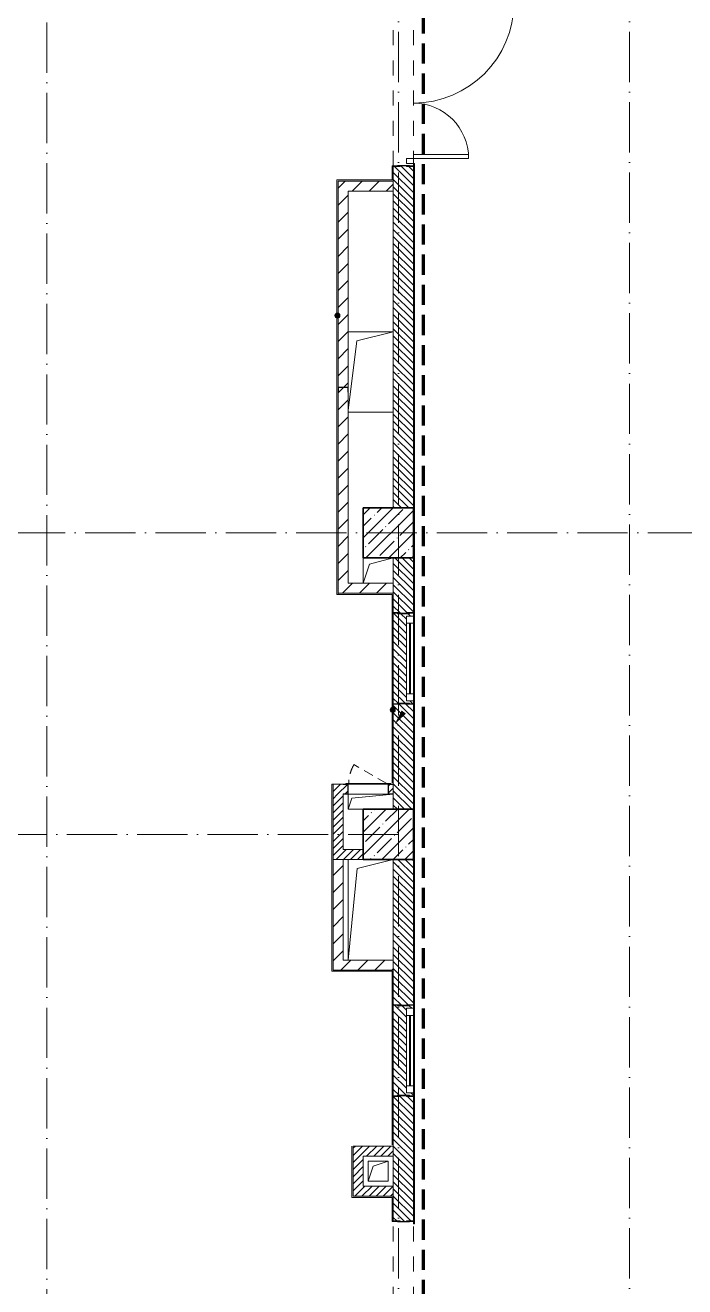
# Model space of a CAD drawing. Header units: millimetres. Extents: x -12989 to 629078, y -109036 to 555275.
# Drawn here: x -5985 to 582, y -85415 to -72865 of the extents above; entities that cross this region are included whole.
import ezdxf

# ---------------------------------------------------------------- set-up
doc = ezdxf.new("R2010")
doc.units = ezdxf.units.MM
for name, pattern in [('200_ШТРИХ_ш1п0_6_', [160, 100, -60]), ('50_200_ШТРИХ_1Т_ш5_п1_п1_', [700, 500, -100, 0, -100]), ('Штрих короткий', [300, 150, -150]), ('Штриховая _2 мм - 1 мм_', [300, 200, -100])]:
    doc.linetypes.add(name, pattern=pattern)
for name, color, linetype, lineweight in [('4 -стяжа', 7, 'Continuous', 30), ('Двери', 7, 'Continuous', 9), ('Каркас_Импост', 7, 'Continuous', 13), ('Каркас_Импост-1', 7, 'Continuous', 9), ('Марки стен', 7, 'Continuous', 9), ('Несущие колонны', 7, 'Continuous', 9), ('Несущие колонны-1', 7, 'Continuous', 35), ('Обобщенные модели', 7, 'Continuous', 9), ('Окна', 7, 'Continuous', 9), ('Оси-2', 7, '50_200_ШТРИХ_1Т_ш5_п1_п1_', 9), ('Остекление-1', 7, 'Continuous', 9), ('Открывание в плане-2', 7, '200_ШТРИХ_ш1п0_6_', 9), ('Перемычка-1', 7, 'Штрих короткий', 9), ('Стены', 7, 'Continuous', 9), ('Стены-1', 7, 'Continuous', 13), ('Текстовые примечания', 7, 'Continuous', 9), ('Штриховка разреза-1', 7, 'Continuous', 9), ('Элементы узлов', 7, 'Continuous', 9)]:
    doc.layers.add(name, color=color, linetype=linetype, lineweight=lineweight)
doc.layers.add('СТ-1_1', color=7, linetype='Штриховая _2 мм - 1 мм_', lineweight=90, true_color=0x888888)
doc.layers.get('4 -стяжа').off()
pattern_1 = [(45, (0, 0), (-35.35534, 35.35534), [])]
pattern_2 = [(45, (0, 0), (-84.8528, 84.8528), [])]
pattern_3 = [(135, (0, 0), (-35.35534, -35.35534), [])]

# ---------------------------------------------------------------- blocks, each defined once
blk = doc.blocks.new('ось2эт')
at = {"layer": 'Оси-2'}
for p, q in [((-5770.1, -54635.1), (-5770.1, -108435.9)), ((-2270.1, -108435.9), (-2270.1, -54635.1)), ((29.9, -108435.9), (29.9, -54635.1)), ((-12388.8, -77915.3), (18329.9, -77915.3)), ((-2270.1, -80915.3), (-12388.8, -80915.3))]:
    blk.add_line(p, q, dxfattribs=at)
blk = doc.blocks.new('BSC_Колонна _Прямоугольная - 500х500-V38-АИ2_02_План отделки стен 2-го этажа _Часть 2_')
at = {"layer": 'Несущие колонны'}
h = blk.add_hatch(dxfattribs=at)
h.set_pattern_fill('FP_46', color=256, style=0, pattern_type=2)
h.set_pattern_definition([(45, (-7700, -28300), (-114.04925, 114.04925), []), (45, (-7585.95, -28300), (-114.04925, 114.04925), [201.613, -40.323, 3.353, -36.97])])
h.paths.add_polyline_path([(-250, -250), (250, -250), (250, 250), (-250, 250)], flags=0)
at = {"layer": 'Несущие колонны-1'}
for p, q in [((250, 250), (-250, 250)), ((-250, 250), (-250, -250)), ((250, -250), (250, 250)), ((-250, -250), (250, -250))]:
    blk.add_line(p, q, dxfattribs=at)
blk = doc.blocks.new('BSC_Колонна _Прямоугольная - 500х500-V45-АИ2_02_План отделки стен 2-го этажа _Часть 2_')
at = {"layer": 'Несущие колонны'}
h = blk.add_hatch(dxfattribs=at)
h.set_pattern_fill('FP_53', color=256, style=0, pattern_type=2)
h.set_pattern_definition([(45, (-7700, -25300), (-114.0493, 114.0493), []), (45, (-7585.95, -25300), (-114.0493, 114.0493), [201.613, -40.323, 3.353, -36.97])])
h.paths.add_polyline_path([(-250, -250), (250, -250), (250, 250), (-250, 250), (-250, 142)], flags=0)
at = {"layer": 'Несущие колонны-1'}
for p, q in [((250, 250), (-250, 250)), ((-250, 250), (-250, -250)), ((250, -250), (250, 250)), ((-250, -250), (250, -250))]:
    blk.add_line(p, q, dxfattribs=at)
blk = doc.blocks.new('Проем_Дверь_Прямоугольный - 1700х2400h_дверные проемы-28445702-АИ2_02_План отделки стен 2-го этажа _Часть 2_')
at = {"layer": 'Перемычка-1'}
for p, q in [((850, 100), (-850, 100)), ((850, -100), (-850, -100))]:
    blk.add_line(p, q, dxfattribs=at)
blk = doc.blocks.new('Проем_Дверь_Прямоугольный - 1700х2400h_дверные проемы-28448549-АИ2_02_План отделки стен 2-го этажа _Часть 2_')
at = {"layer": 'Перемычка-1'}
for p, q in [((850, 100), (-850, 100)), ((850, -100), (-850, -100))]:
    blk.add_line(p, q, dxfattribs=at)
blk = doc.blocks.new('120_Окно_СКБ_1Ст - 120_Окно_СКБ_1Ст_классы 900x800_E30-28357655-АИ2_02_План отделки стен 2-го этажа _Часть 2_')
at = {"layer": 'Каркас_Импост'}
for p, q in [((-420, 30), (-420, 100)), ((-420, 100), (-350, 100)), ((-350, 30), (-420, 30)), ((-350, 100), (-350, 30)), ((350, 30), (350, 100)), ((350, 100), (420, 100)), ((420, 30), (350, 30)), ((420, 100), (420, 30))]:
    blk.add_line(p, q, dxfattribs=at)
at = {"layer": 'Каркас_Импост-1'}
for p, q in [((420, 100), (-420, 100)), ((-420, 30), (420, 30))]:
    blk.add_line(p, q, dxfattribs=at)
at = {"layer": 'Остекление-1'}
for p, q in [((350, 70), (-350, 70)), ((350, 60), (-350, 60))]:
    blk.add_line(p, q, dxfattribs=at)
blk = doc.blocks.new('Дверь_Витражная_СКБ_2Ст2 - ДВВ_ДАО_СОШ_Классы-V178-АИ2_02_План отделки стен 2-го этажа _Часть 2_')
at = {"layer": 'Двери'}
for p, q in [((-775, 1035), (-775, 35)), ((775, 585), (775, 35))]:
    blk.add_line(p, q, dxfattribs=at)
for centre, radius, start, end in [((-775, 35), 1000, 360, 90), ((775, 35), 550, 90, 180)]:
    blk.add_arc(centre, radius, start, end, dxfattribs=at)
at = {"layer": 'Элементы узлов'}
for p, q in [((-713, 1035), (-753, 1035)), ((-753, 1035), (-753, 35)), ((-713, 35), (-713, 1035)), ((775, 585), (735, 585)), ((735, 585), (735, 35)), ((775, 35), (775, 585)), ((-825, 35), (-825, -35)), ((-775, 35), (-825, 35)), ((-775, 35), (-825, 35)), ((-825, 35), (-825, -35)), ((-775, -35), (-775, 35)), ((-775, -35), (-775, 35)), ((-753, 35), (-713, 35)), ((735, 35), (775, 35)), ((775, -35), (775, 35)), ((775, 35), (825, 35)), ((775, 35), (775, -35)), ((825, 35), (775, 35)), ((825, 35), (825, -35)), ((825, -35), (825, 35)), ((-825, -35), (-775, -35)), ((-825, -35), (-775, -35)), ((825, -35), (775, -35)), ((775, -35), (825, -35))]:
    blk.add_line(p, q, dxfattribs=at)
blk = doc.blocks.new('154_Стойка_СКБ_Уголок - СМ-2480_200-28346303-АИ2_02_План отделки стен 2-го этажа _Часть 2_')
at = {"layer": 'Обобщенные модели'}
for p, q in [((125, 156), (125, 81)), ((200, 156), (125, 156)), ((131, 81), (131, 150)), ((131, 150), (200, 150)), ((200, 150), (200, 156)), ((125, 81), (131, 81)), ((131, 19), (125, 19)), ((125, 19), (125, -56)), ((131, -50), (131, 19)), ((125, -56), (200, -56)), ((200, -50), (131, -50)), ((200, -56), (200, -50))]:
    blk.add_line(p, q, dxfattribs=at)
blk = doc.blocks.new('Стойка_Влож_Полоса боковая - Полоса-28213942-АИ2_02_План отделки стен 2-го этажа _Часть 2_')
at = {"layer": 'Обобщенные модели'}
for p, q in [((-5, 60), (0, 60)), ((-5, -60), (-5, 60)), ((0, 31), (0, -31)), ((0, -60), (-5, -60))]:
    blk.add_line(p, q, dxfattribs=at)
blk = doc.blocks.new('154_Фахверк_СКБ_Швеллер - Тип_100_3960-28318856-АИ2_02_План отделки стен 2-го этажа _Часть 2_')
at = {"layer": 'Обобщенные модели'}
for p, q in [((175, 50), (125, 50)), ((125, 50), (125, -50)), ((128, 47), (175, 47)), ((128, -47), (128, 47)), ((175, 47), (175, 50)), ((125, -50), (175, -50)), ((175, -47), (128, -47)), ((175, -50), (175, -47))]:
    blk.add_line(p, q, dxfattribs=at)
blk = doc.blocks.new('AR_Отверстие Ниша - Лючок-32403584-АИ2_02_План отделки стен 2-го этажа _Часть 2_')
at = {"layer": 'Окна'}
for p, q in [((-200, 50), (200, 50)), ((200, -50), (-200, -50))]:
    blk.add_line(p, q, dxfattribs=at)
blk = doc.blocks.new('Л_Общий_Лючок - Лючок-29684007-АИ2_02_План отделки стен 2-го этажа _Часть 2_')
at = {"layer": 'Окна'}
for p, q in [((-24, 0), (-24, -6)), ((424, 0), (424, -6)), ((-24, -6), (424, -6))]:
    blk.add_line(p, q, dxfattribs=at)
at = {"layer": 'Открывание в плане-2'}
blk.add_line((16, -6), (342, -194), dxfattribs=at)
blk.add_arc((6, 0), 388, 330, 359.1095, dxfattribs=at)
blk = doc.blocks.new('154_Фахверк_СКБ_Швеллер - Тип_100_3960_зеркало-29769493-АИ2_02_План отделки стен 2-го этажа _Часть 2_')
at = {"layer": 'Обобщенные модели'}
for p, q in [((175, 50), (125, 50)), ((125, 50), (125, -50)), ((128, 47), (175, 47)), ((128, -47), (128, 47)), ((175, 47), (175, 50)), ((125, -50), (175, -50)), ((175, -47), (128, -47)), ((175, -50), (175, -47))]:
    blk.add_line(p, q, dxfattribs=at)
blk = doc.blocks.new('AR_Отверстие прямоугольное _в плите_ - AR_Отверстие прямоугольное _в плите_-V193-АИ2_02_План отделки стен 2-го этажа _Часть 2_')
at = {"layer": 'Обобщенные модели'}
for p, q in [((100, 100), (-100, 100)), ((-100, 100), (-100, -100)), ((-100, -100), (-50, 50)), ((-50, 50), (100, 100)), ((100, -100), (100, 100)), ((-100, -100), (100, -100))]:
    blk.add_line(p, q, dxfattribs=at)
blk = doc.blocks.new('AR_Отверстие прямоугольное _в плите_ - AR_Отверстие прямоугольное _в плите_-30459275-АИ2_02_План отделки стен 2-го этажа _Часть 2_')
at = {"layer": 'Обобщенные модели'}
for p, q in [((-225, 75), (-225, -75)), ((-225, -75), (-188, 37)), ((-188, 37), (225, 75)), ((-225, -75), (-75, -75))]:
    blk.add_line(p, q, dxfattribs=at)
blk = doc.blocks.new('AR_Отверстие прямоугольное _в плите_ - AR_Отверстие прямоугольное _в плите_-30552560-АИ2_02_План отделки стен 2-го этажа _Часть 2_')
at = {"layer": 'Обобщенные модели'}
for p, q in [((-225, 500), (-225, -500)), ((-225, -500), (-135, 410)), ((-135, 410), (225, 500))]:
    blk.add_line(p, q, dxfattribs=at)
blk = doc.blocks.new('AR_Отверстие прямоугольное _в плите_ - AR_Отверстие прямоугольное _в плите_-30552862-АИ2_02_План отделки стен 2-го этажа _Часть 2_')
at = {"layer": 'Обобщенные модели'}
for p, q in [((225, 400), (-223, 400)), ((-135, 310), (225, 400)), ((225, -400), (225, 400)), ((-223, -382), (-135, 310)), ((-223, -400), (225, -400))]:
    blk.add_line(p, q, dxfattribs=at)
blk = doc.blocks.new('AR_Отверстие прямоугольное _в плите_ - AR_Отверстие прямоугольное _в плите_-V234-АИ2_02_План отделки стен 2-го этажа _Часть 2_')
at = {"layer": 'Обобщенные модели'}
for p, q in [((-150, 125), (-150, -125)), ((-150, -125), (-88, 63)), ((-88, 63), (150, 125))]:
    blk.add_line(p, q, dxfattribs=at)
blk = doc.blocks.new('0125-Р-ОО-Ш2-АР-о_23_10_2024_rvt-1-АИ2_02_План отделки стен 2-го этажа _Часть 2_')
at = {"layer": 'Штриховка разреза-1'}
h = blk.add_hatch(dxfattribs=at)
h.set_pattern_fill('FP_2', color=256, style=0, pattern_type=2)
h.set_pattern_definition(pattern_3)
h.paths.add_polyline_path([(7950, 28550), (7950, 31944), (7881, 31944), (7881, 31950), (7819, 31950), (7819, 31944), (7750, 31944), (7750, 28550)], flags=0)
h.paths.add_polyline_path([(7881, 33650), (7881, 33656), (7950, 33656), (7950, 34050), (7750, 34050), (7750, 33656), (7819, 33656), (7819, 33650)], flags=0)
h = blk.add_hatch(dxfattribs=at)
h.set_pattern_fill('FP_3', color=256, style=0, pattern_type=2)
h.set_pattern_definition(pattern_2)
h.paths.add_polyline_path([(7200, 27700), (7300, 27700), (7300, 29700), (7297, 29700), (7297, 29747), (7203, 29747), (7203, 29700), (7200, 29700)], flags=0)
h.paths.add_polyline_path([(7300, 29750), (7300, 31800), (7200, 31800), (7200, 29750), (7297, 29750)], flags=0)
h = blk.add_hatch(dxfattribs=at)
h.set_pattern_fill('FP_3', color=256, style=0, pattern_type=2)
h.set_pattern_definition(pattern_2)
h.paths.add_polyline_path([(7750, 31700), (7750, 31800), (7300, 31800), (7300, 31700)], flags=0)
h = blk.add_hatch(dxfattribs=at)
h.set_pattern_fill('FP_2', color=256, style=0, pattern_type=2)
h.set_pattern_definition(pattern_3)
h.paths.add_polyline_path([(7750, 25550), (7950, 25550), (7950, 26594), (7881, 26594), (7880, 26600), (7819, 26600), (7819, 26594), (7750, 26594), (7750, 25700)], flags=0)
h.paths.add_polyline_path([(7910, 26600), (7950, 26600), (7950, 26630), (7880, 26630), (7880, 27470), (7950, 27470), (7950, 27500), (7910, 27500), (7910, 27495), (7790, 27495), (7790, 27500), (7750, 27500), (7750, 26600), (7790, 26600), (7790, 26605), (7910, 26605)], flags=0)
h.paths.add_polyline_path([(7880, 27500), (7881, 27500), (7881, 27506), (7950, 27506), (7950, 28050), (7750, 28050), (7750, 27506), (7819, 27506), (7819, 27500)], flags=0)
h = blk.add_hatch(dxfattribs=at)
h.set_pattern_fill('FP_3', color=256, style=0, pattern_type=2)
h.set_pattern_definition(pattern_2)
h.paths.add_polyline_path([(7750, 27700), (7750, 27800), (7300, 27800), (7300, 27700)], flags=0)
h = blk.add_hatch(dxfattribs=at)
h.set_pattern_fill('FP_92', color=256, style=0, pattern_type=2)
h.set_pattern_definition(pattern_1)
h.paths.add_polyline_path([(7150, 25700), (7250, 25700), (7250, 25703), (7297, 25703), (7297, 25797), (7250, 25797), (7250, 25800), (7150, 25800), (7150, 25703)], flags=0)
h.paths.add_polyline_path([(7749, 25703), (7750, 25703), (7750, 25797), (7703, 25797), (7703, 25703)], flags=0)
h = blk.add_hatch(dxfattribs=at)
h.set_pattern_fill('FP_92', color=256, style=0, pattern_type=2)
h.set_pattern_definition(pattern_1)
h.paths.add_polyline_path([(7150, 25150), (7250, 25150), (7250, 25700), (7150, 25700), (7150, 25442)], flags=0)
h = blk.add_hatch(dxfattribs=at)
h.set_pattern_fill('FP_92', color=256, style=0, pattern_type=2)
h.set_pattern_definition(pattern_1)
h.paths.add_polyline_path([(7450, 25050), (7450, 25150), (7150, 25150), (7150, 25050)], flags=0)
h = blk.add_hatch(dxfattribs=at)
h.set_pattern_fill('FP_3', color=256, style=0, pattern_type=2)
h.set_pattern_definition(pattern_2)
h.paths.add_polyline_path([(7150, 23950), (7250, 23950), (7250, 25050), (7150, 25050)], flags=0)
h = blk.add_hatch(dxfattribs=at)
h.set_pattern_fill('FP_2', color=256, style=0, pattern_type=2)
h.set_pattern_definition(pattern_3)
h.paths.add_polyline_path([(7756, 19550), (7950, 19550), (7950, 19744), (7881, 19744), (7881, 19750), (7819, 19750), (7819, 19744), (7750, 19744), (7750, 19550)], flags=0)
h.paths.add_polyline_path([(7881, 21450), (7881, 21456), (7950, 21456), (7950, 22694), (7881, 22694), (7880, 22700), (7819, 22700), (7819, 22694), (7750, 22694), (7750, 21456), (7819, 21456), (7819, 21450), (7880, 21450)], flags=0)
h.paths.add_polyline_path([(7790, 22700), (7790, 22705), (7910, 22705), (7910, 22700), (7950, 22700), (7950, 22730), (7880, 22730), (7880, 23570), (7950, 23570), (7950, 23600), (7910, 23600), (7910, 23595), (7790, 23595), (7790, 23600), (7750, 23600), (7750, 22700)], flags=0)
h.paths.add_polyline_path([(7831, 23600), (7881, 23600), (7881, 23606), (7950, 23606), (7950, 25050), (7750, 25050), (7750, 23606), (7819, 23606), (7819, 23600)], flags=0)
h = blk.add_hatch(dxfattribs=at)
h.set_pattern_fill('FP_3', color=256, style=0, pattern_type=2)
h.set_pattern_definition(pattern_2)
h.paths.add_polyline_path([(7250, 23950), (7750, 23950), (7750, 24050), (7250, 24050)], flags=0)
h = blk.add_hatch(dxfattribs=at)
h.set_pattern_fill('FP_92', color=256, style=0, pattern_type=2)
h.set_pattern_definition(pattern_1)
h.paths.add_polyline_path([(7450, 21800), (7450, 22200), (7350, 22200), (7350, 21800)], flags=0)
h = blk.add_hatch(dxfattribs=at)
h.set_pattern_fill('FP_92', color=256, style=0, pattern_type=2)
h.set_pattern_definition(pattern_1)
h.paths.add_polyline_path([(7750, 22100), (7750, 22200), (7450, 22200), (7450, 22100)], flags=0)
h = blk.add_hatch(dxfattribs=at)
h.set_pattern_fill('FP_92', color=256, style=0, pattern_type=2)
h.set_pattern_definition(pattern_1)
h.paths.add_polyline_path([(7750, 21700), (7750, 21800), (7350, 21800), (7350, 21700)], flags=0)
at = {"layer": 'Стены-1'}
for p, q in [((7200, 31800), (7200, 29750)), ((7300, 31800), (7200, 31800)), ((7750, 31800), (7300, 31800)), ((7750, 31875), (7750, 28550)), ((7750, 31700), (7750, 31800)), ((7950, 28550), (7950, 31875)), ((7300, 29750), (7300, 31700)), ((7300, 31700), (7750, 31700)), ((7200, 29700), (7200, 27700)), ((7300, 27800), (7300, 29700)), ((7750, 28050), (7750, 27575)), ((7950, 27575), (7950, 28050)), ((7750, 27800), (7300, 27800)), ((7750, 27700), (7750, 27800)), ((7200, 27700), (7300, 27700)), ((7300, 27700), (7750, 27700)), ((7750, 27500), (7750, 26600)), ((7950, 27470), (7950, 27500)), ((7950, 26600), (7950, 26630)), ((7750, 26525), (7750, 25800)), ((7950, 25550), (7950, 26525)), ((7250, 25800), (7150, 25800)), ((7150, 25800), (7150, 25700)), ((7750, 25703), (7750, 25797)), ((7750, 25797), (7750, 25703)), ((7150, 25700), (7150, 25150)), ((7250, 25150), (7250, 25700)), ((7750, 25700), (7750, 25550)), ((7150, 25150), (7150, 25050)), ((7450, 25150), (7250, 25150)), ((7250, 25050), (7150, 25050)), ((7150, 25050), (7150, 23950)), ((7150, 25050), (7450, 25050)), ((7250, 24050), (7250, 25050)), ((7750, 25050), (7750, 23675)), ((7950, 23675), (7950, 25050)), ((7750, 24050), (7250, 24050)), ((7750, 23950), (7750, 24050)), ((7150, 23950), (7250, 23950)), ((7250, 23950), (7750, 23950)), ((7750, 23600), (7750, 22700)), ((7950, 23570), (7950, 23600)), ((7950, 22700), (7950, 22730)), ((7750, 22625), (7750, 21525)), ((7950, 21525), (7950, 22625)), ((7350, 22200), (7350, 21800)), ((7450, 22200), (7350, 22200)), ((7750, 22200), (7450, 22200)), ((7450, 21800), (7450, 22100)), ((7450, 22100), (7750, 22100)), ((7750, 22100), (7750, 22200)), ((7350, 21800), (7350, 21700)), ((7750, 21800), (7450, 21800)), ((7750, 21700), (7750, 21800)), ((7350, 21700), (7750, 21700))]:
    blk.add_line(p, q, dxfattribs=at)
for name, p, rotation in [('Проем_Дверь_Прямоугольный - 1700х2400h_дверные проемы-28445702-АИ2_02_План отделки стен 2-го этажа _Часть 2_', (7850, 32800), 269.9999999999999), ('Дверь_Витражная_СКБ_2Ст2 - ДВВ_ДАО_СОШ_Классы-V178-АИ2_02_План отделки стен 2-го этажа _Часть 2_', (7915, 32800), 269.9999999999961), ('154_Стойка_СКБ_Уголок - СМ-2480_200-28346303-АИ2_02_План отделки стен 2-го этажа _Часть 2_', (7800, 32075), 269.9999999999999), ('Стойка_Влож_Полоса боковая - Полоса-28213942-АИ2_02_План отделки стен 2-го этажа _Часть 2_', (7850, 31950), 269.9999999999999), ('154_Фахверк_СКБ_Швеллер - Тип_100_3960-28318856-АИ2_02_План отделки стен 2-го этажа _Часть 2_', (7250, 29875), 269.9999999999999), ('154_Стойка_СКБ_Уголок - СМ-2480_200-28346303-АИ2_02_План отделки стен 2-го этажа _Часть 2_', (7900, 27375), 89.99999999999991), ('Стойка_Влож_Полоса боковая - Полоса-28213942-АИ2_02_План отделки стен 2-го этажа _Часть 2_', (7850, 27500), 89.99999999999993), ('120_Окно_СКБ_1Ст - 120_Окно_СКБ_1Ст_классы 900x800_E30-28357655-АИ2_02_План отделки стен 2-го этажа _Часть 2_', (7850, 27050), 269.9999999999999), ('154_Стойка_СКБ_Уголок - СМ-2480_200-28346303-АИ2_02_План отделки стен 2-го этажа _Часть 2_', (7800, 26725), 269.9999999999999), ('Стойка_Влож_Полоса боковая - Полоса-28213942-АИ2_02_План отделки стен 2-го этажа _Часть 2_', (7850, 26600), 269.9999999999999), ('Л_Общий_Лючок - Лючок-29684007-АИ2_02_План отделки стен 2-го этажа _Часть 2_', (7700, 25800), 180), ('154_Фахверк_СКБ_Швеллер - Тип_100_3960_зеркало-29769493-АИ2_02_План отделки стен 2-го этажа _Часть 2_', (7425, 25750), 180), ('154_Стойка_СКБ_Уголок - СМ-2480_200-28346303-АИ2_02_План отделки стен 2-го этажа _Часть 2_', (7900, 23475), 89.99999999999991), ('Стойка_Влож_Полоса боковая - Полоса-28213942-АИ2_02_План отделки стен 2-го этажа _Часть 2_', (7850, 23600), 89.99999999999993), ('120_Окно_СКБ_1Ст - 120_Окно_СКБ_1Ст_классы 900x800_E30-28357655-АИ2_02_План отделки стен 2-го этажа _Часть 2_', (7850, 23150), 269.9999999999999), ('154_Стойка_СКБ_Уголок - СМ-2480_200-28346303-АИ2_02_План отделки стен 2-го этажа _Часть 2_', (7800, 22825), 269.9999999999999), ('Стойка_Влож_Полоса боковая - Полоса-28213942-АИ2_02_План отделки стен 2-го этажа _Часть 2_', (7850, 22700), 269.9999999999999), ('154_Стойка_СКБ_Уголок - СМ-2480_200-28346303-АИ2_02_План отделки стен 2-го этажа _Часть 2_', (7900, 21325), 89.99999999999991), ('Проем_Дверь_Прямоугольный - 1700х2400h_дверные проемы-28448549-АИ2_02_План отделки стен 2-го этажа _Часть 2_', (7850, 20600), 269.9999999999999), ('Стойка_Влож_Полоса боковая - Полоса-28213942-АИ2_02_План отделки стен 2-го этажа _Часть 2_', (7850, 21450), 89.99999999999993)]:
    blk.add_blockref(name, p, dxfattribs=dict(rotation=rotation))
for name, p in [('AR_Отверстие прямоугольное _в плите_ - AR_Отверстие прямоугольное _в плите_-30552862-АИ2_02_План отделки стен 2-го этажа _Часть 2_', (7523, 29900)), ('BSC_Колонна _Прямоугольная - 500х500-V38-АИ2_02_План отделки стен 2-го этажа _Часть 2_', (7700, 28300)), ('AR_Отверстие прямоугольное _в плите_ - AR_Отверстие прямоугольное _в плите_-V234-АИ2_02_План отделки стен 2-го этажа _Часть 2_', (7600, 27925)), ('AR_Отверстие Ниша - Лючок-32403584-АИ2_02_План отделки стен 2-го этажа _Часть 2_', (7500, 25750)), ('154_Фахверк_СКБ_Швеллер - Тип_100_3960_зеркало-29769493-АИ2_02_План отделки стен 2-го этажа _Часть 2_', (7575, 25750)), ('AR_Отверстие прямоугольное _в плите_ - AR_Отверстие прямоугольное _в плите_-30459275-АИ2_02_План отделки стен 2-го этажа _Часть 2_', (7525, 25625)), ('BSC_Колонна _Прямоугольная - 500х500-V45-АИ2_02_План отделки стен 2-го этажа _Часть 2_', (7700, 25300)), ('AR_Отверстие прямоугольное _в плите_ - AR_Отверстие прямоугольное _в плите_-30552560-АИ2_02_План отделки стен 2-го этажа _Часть 2_', (7525, 24550)), ('AR_Отверстие прямоугольное _в плите_ - AR_Отверстие прямоугольное _в плите_-V193-АИ2_02_План отделки стен 2-го этажа _Часть 2_', (7600, 21950))]:
    blk.add_blockref(name, p)
blk = doc.blocks.new('2ч2эт')
at = {"layer": 'Марки стен'}
h = blk.add_hatch(color=256, dxfattribs=at)
edge = h.paths.add_edge_path(flags=0)
edge.add_arc((-2876, -75754), 25, 0, 360)
h = blk.add_hatch(color=256, dxfattribs=at)
edge = h.paths.add_edge_path(flags=0)
edge.add_arc((-2326, -79677), 25, 0, 360)
at = {"layer": 'Текстовые примечания'}
blk.add_hatch(color=256, dxfattribs=at).paths.add_polyline_path([(-2305, -79819), (-2195, -79713), (-2238, -79682)], flags=0)
at = {"layer": 'Марки стен'}
for centre in [(-2876, -75754), (-2326, -79677)]:
    blk.add_circle(centre, 25, dxfattribs=at)
at = {"layer": 'СТ-1_1'}
blk.add_line((-2020, -94847), (-2020, -57027), dxfattribs=at)
at = {"layer": 'Стены'}
for p, q in [((-2870, -78515), (-2320, -78515)), ((-2332, -78527), (-2870, -78527)), ((-2332, -80403), (-2332, -78527)), ((-2320, -78515), (-2320, -78640)), ((-2320, -78715), (-2320, -79615)), ((-2320, -79690), (-2320, -80415))]:
    blk.add_line(p, q, dxfattribs=at)
at = {"layer": 'Стены-1'}
for p, q in [((-2332, -74265), (-2332, -74403)), ((-2326, -74265), (-2332, -74265)), ((-2108, -74240), (-2120, -74240)), ((-2120, -74240), (-2120, -74265)), ((-2108, -84790), (-2108, -74240)), ((-2332, -74403), (-2882, -74403)), ((-2882, -74403), (-2882, -78527)), ((-2870, -74415), (-2320, -74415)), ((-2870, -76465), (-2870, -74415)), ((-2320, -74415), (-2320, -74340)), ((-2120, -74340), (-2120, -77665)), ((-2870, -78527), (-2870, -76515)), ((-2120, -78165), (-2120, -78640)), ((-2882, -78527), (-2870, -78527)), ((-2120, -78715), (-2120, -78745)), ((-2120, -79585), (-2120, -79615)), ((-2120, -79690), (-2120, -80665)), ((-2932, -80415), (-2932, -82277)), ((-2920, -80415), (-2932, -80415)), ((-2920, -82265), (-2920, -80415)), ((-2120, -81165), (-2120, -82540)), ((-2932, -82277), (-2332, -82277)), ((-2320, -82265), (-2920, -82265)), ((-2332, -82277), (-2332, -84003)), ((-2320, -82540), (-2320, -82265)), ((-2320, -83515), (-2320, -82615)), ((-2120, -82615), (-2120, -82645)), ((-2120, -83485), (-2120, -83515)), ((-2320, -84015), (-2320, -83590)), ((-2120, -83590), (-2120, -84690)), ((-2732, -84015), (-2732, -84527)), ((-2720, -84515), (-2720, -84015)), ((-2332, -84015), (-2320, -84015)), ((-2732, -84527), (-2332, -84527)), ((-2320, -84515), (-2720, -84515)), ((-2332, -84527), (-2332, -84765)), ((-2320, -84690), (-2320, -84515)), ((-2332, -84765), (-2326, -84765)), ((-2120, -84765), (-2120, -84790)), ((-2120, -84790), (-2108, -84790))]:
    blk.add_line(p, q, dxfattribs=at)
blk.add_blockref('0125-Р-ОО-Ш2-АР-о_23_10_2024_rvt-1-АИ2_02_План отделки стен 2-го этажа _Часть 2_', (-10070, -106215))

msp = doc.modelspace()

# ---------------------------------------------------------------- block references
at = {"layer": '4 -стяжа'}
for name in ['ось2эт', '2ч2эт']:
    msp.add_blockref(name, (0, 0), dxfattribs=at)

doc.saveas('drawing.dxf')
